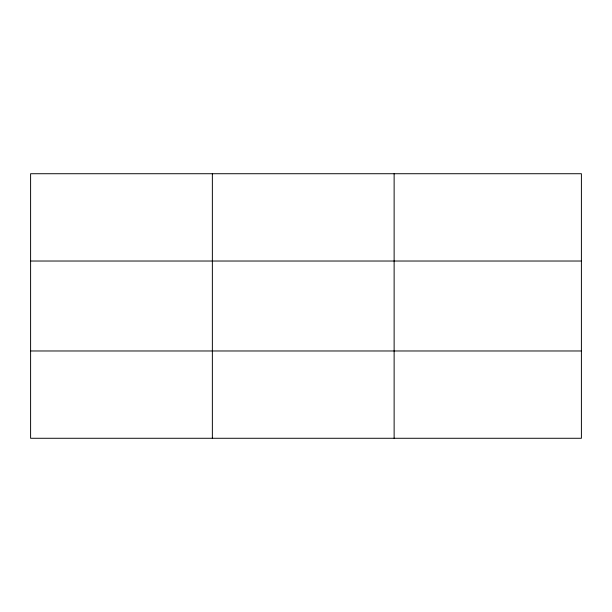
<?xml version="1.0" encoding="UTF-8"?>
<svg xmlns="http://www.w3.org/2000/svg" width="612" height="612" viewBox="0 0 612 612"><rect width="100%" height="100%" fill="white"/><g stroke="black" fill="none" stroke-linecap="round" stroke-linejoin="round"><path stroke-width="0.92" d="M212.364 438.276L212.364 173.724M394.128 438.276L394.128 173.724M581.4 261.026L581.4 173.724L30.6 173.724L30.6 438.276L581.4 438.276L581.4 261.026L30.6 261.026M30.6 350.974L581.4 350.974"/></g></svg>
